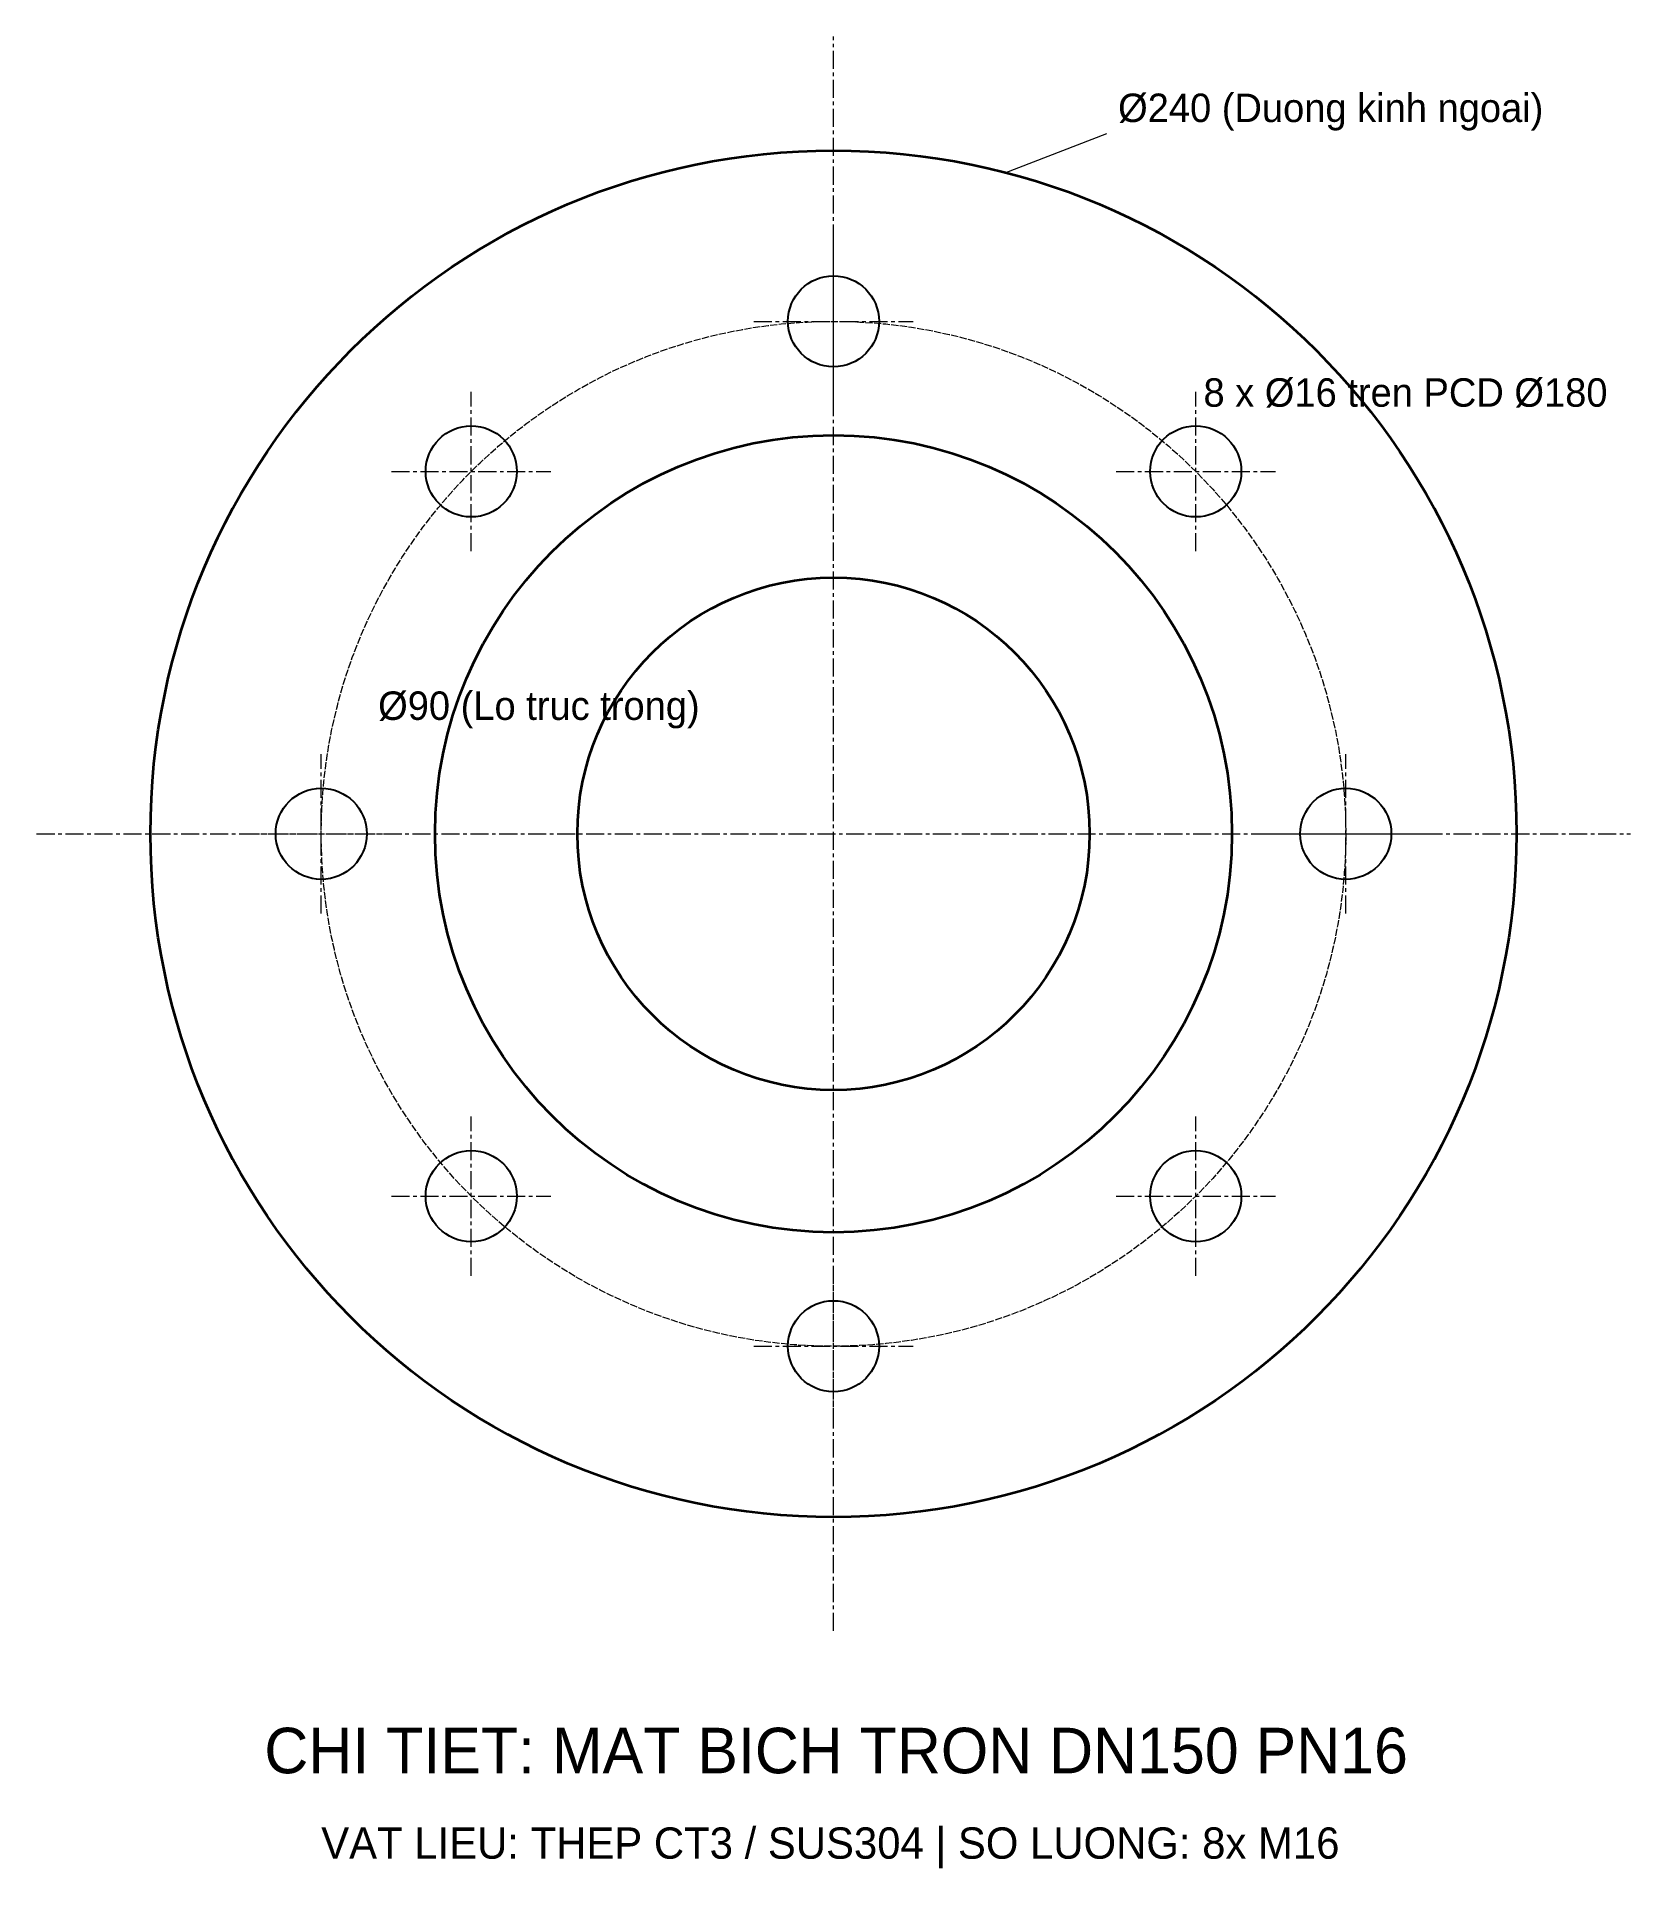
# Model space of a CAD drawing. Header units: metres. Extents: x -140 to 140, y -182 to 140.
import ezdxf

# ---------------------------------------------------------------- set-up
doc = ezdxf.new("R2010")
doc.units = ezdxf.units.M
doc.linetypes.add('CENTER', pattern=[5.08, 3.175, -0.635, 0.635, -0.635])
doc.linetypes.add('DASHED', pattern=[1.524, 1.27, -0.254])
for name, color, linetype, lineweight in [('CENTER', 1, 'CENTER', 15), ('DIMS', 3, 'Continuous', 18), ('HOLES', 4, 'Continuous', 25), ('OUTLINE', 7, 'Continuous', 35), ('TEXT', 2, 'Continuous', 20)]:
    doc.layers.add(name, color=color, linetype=linetype, lineweight=lineweight)

msp = doc.modelspace()

# ---------------------------------------------------------------- linework, layer by layer
at = {"layer": 'CENTER'}
for p, q in [((0, -140), (0, 140)), ((0, 76), (0, 104)), ((-14, 90), (14, 90)), ((-63.64, 49.64), (-63.64, 77.64)), ((63.64, 49.64), (63.64, 77.64)), ((-77.64, 63.64), (-49.64, 63.64)), ((49.64, 63.64), (77.64, 63.64)), ((-90, -14), (-90, 14)), ((90, -14), (90, 14)), ((-140, 0), (140, 0)), ((-104, 0), (-76, 0)), ((76, 0), (104, 0)), ((-63.64, -77.64), (-63.64, -49.64)), ((63.64, -77.64), (63.64, -49.64)), ((-77.64, -63.64), (-49.64, -63.64)), ((49.64, -63.64), (77.64, -63.64)), ((0, -104), (0, -76)), ((-14, -90), (14, -90))]:
    msp.add_line(p, q, dxfattribs=at)
at = {"layer": 'CENTER', "linetype": 'DASHED'}
msp.add_circle((0, 0), 90, dxfattribs=at)
at = {"layer": 'DIMS'}
msp.add_line((30, 116), (48, 123), dxfattribs=at)
at = {"layer": 'HOLES'}
for centre in [(0, 90), (-63.64, 63.64), (63.64, 63.64), (-90, 0), (90, 0), (-63.64, -63.64), (63.64, -63.64), (0, -90)]:
    msp.add_circle(centre, 8, dxfattribs=at)
at = {"layer": 'OUTLINE'}
for radius in [120, 70, 45]:
    msp.add_circle((0, 0), radius, dxfattribs=at)

# ---------------------------------------------------------------- texts
at = {"layer": 'DIMS'}
for s, p in [('%%C240 (Duong kinh ngoai)', (50, 125)), ('8 x %%C16 tren PCD %%C180', (65, 75)), ('%%C90 (Lo truc trong)', (-80, 20))]:
    msp.add_text(s, height=5, dxfattribs=at).set_placement(p)
at = {"layer": 'TEXT'}
for s, height, p in [('CHI TIET: MAT BICH TRON DN150 PN16', 8, (-100, -165)), ('VAT LIEU: THEP CT3 / SUS304 | SO LUONG: 8x M16', 5.5, (-90, -180))]:
    msp.add_text(s, height=height, dxfattribs=at).set_placement(p)

doc.saveas('drawing.dxf')
